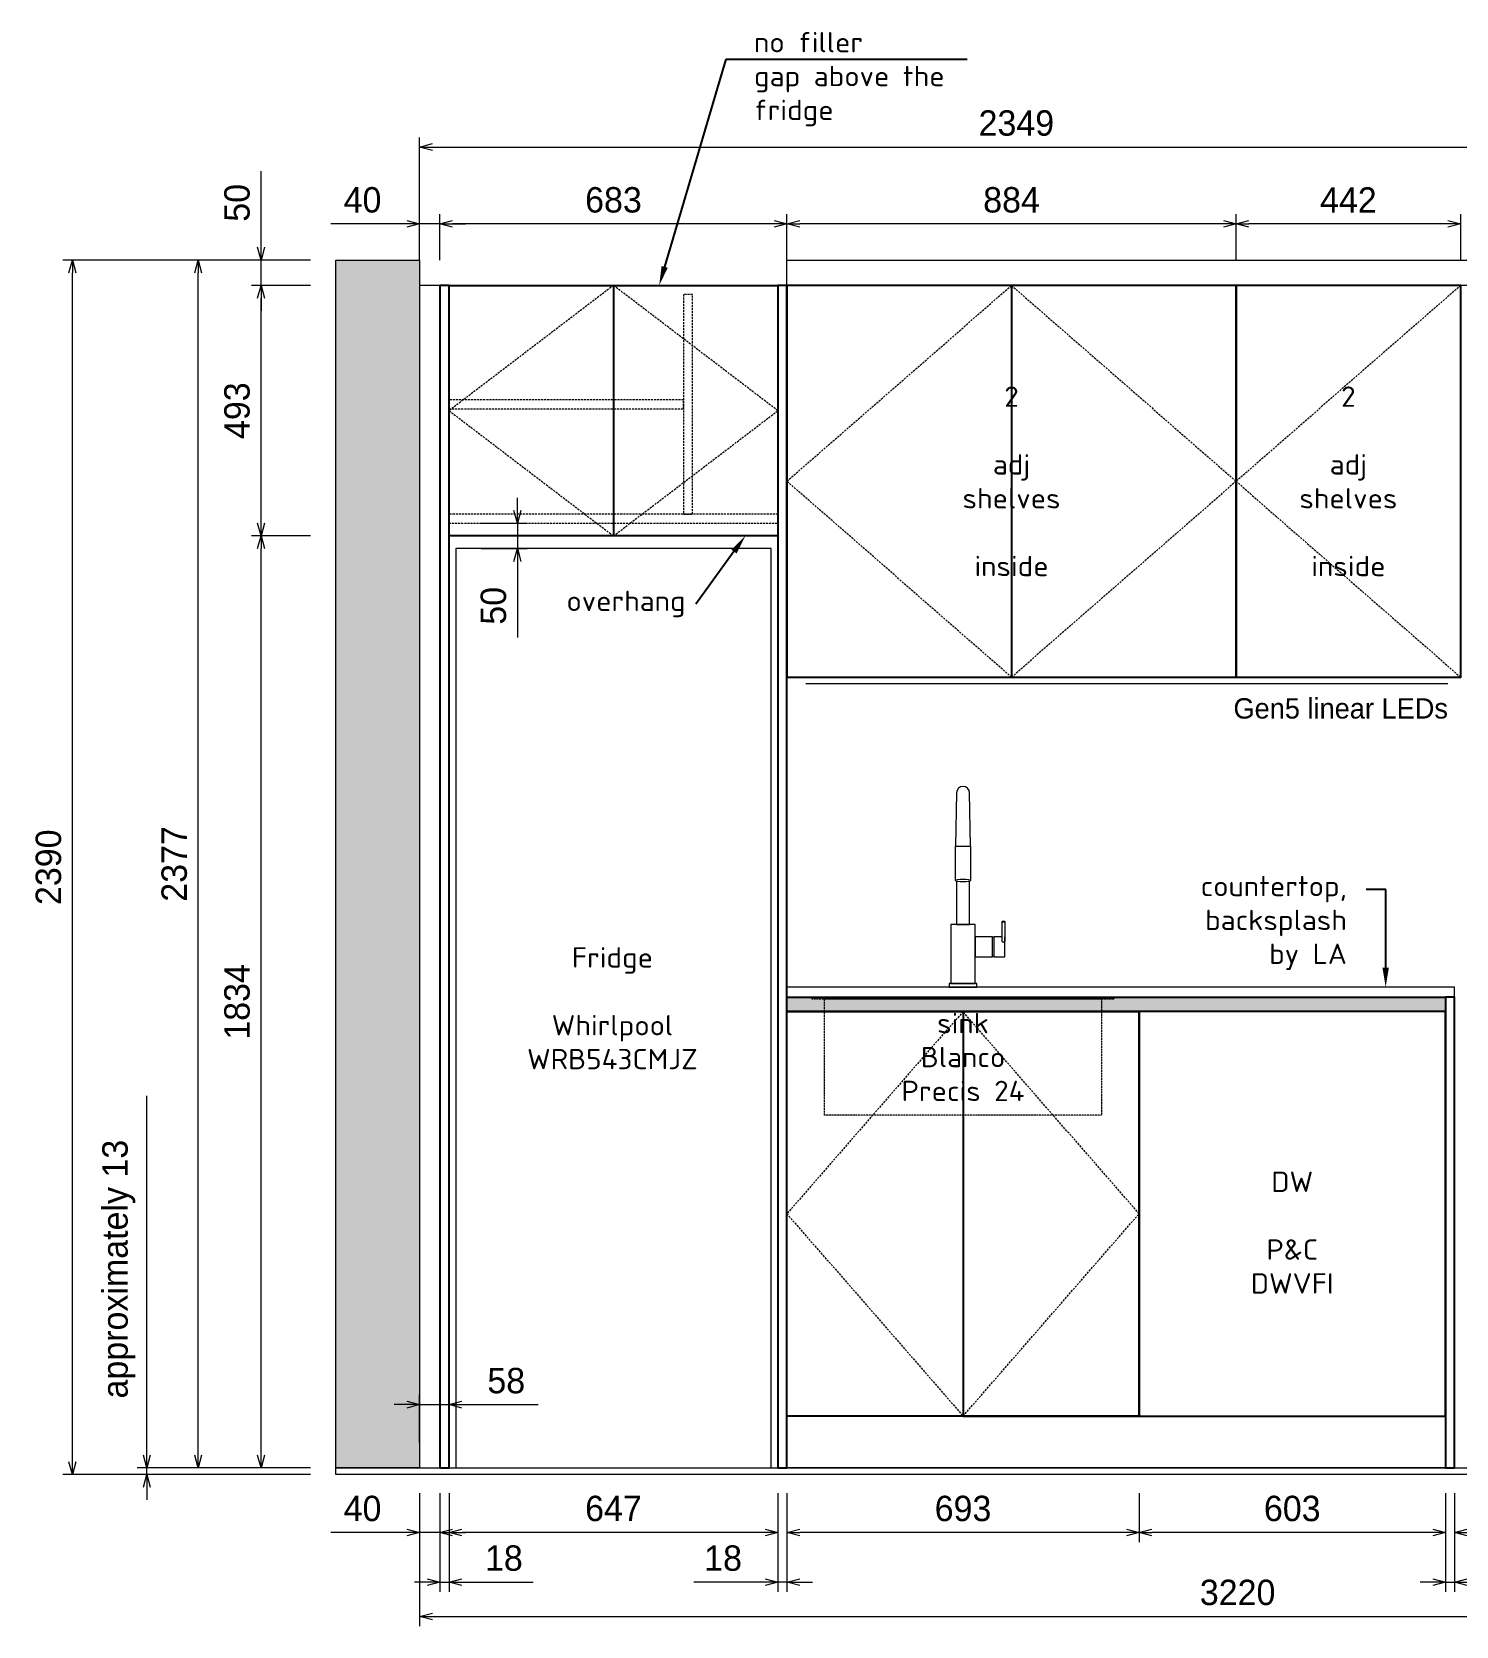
# Model space of a CAD drawing. Header units: millimetres. Extents: x 317748 to 451058, y -7309 to 88509.
# Drawn here: x 340132 to 342935, y 54795 to 57932 of the extents above; entities that cross this region are included whole.
import ezdxf
from ezdxf import colors
from ezdxf.entities.mleader import LeaderData, LeaderLine
from ezdxf.math import Vec2, Vec3

# ---------------------------------------------------------------- set-up
doc = ezdxf.new("R2010")
doc.units = ezdxf.units.MM
doc.header["$LTSCALE"] = 2
doc.header["$MEASUREMENT"] = 0
doc.header["$PDMODE"] = 3
doc.linetypes.add('DASHEDX2', pattern=[1.5, 1, -0.5])
doc.linetypes.add('HIDDEN2', pattern=[0.1875, 0.125, -0.0625])
doc.layers.get('0').update_dxf_attribs({"lineweight": 30})
doc.layers.get('Defpoints').update_dxf_attribs({"color": 255, "lineweight": 0})
for name, color, linetype, lineweight in [('1', 10, 'Continuous', 18), ('Appliance', 4, 'Continuous', 20), ('Appliances', 4, 'Continuous', 13), ('Cabinets', 7, 'Continuous', 25), ('Dims', 4, 'Continuous', 20), ('Hatch_grey', 253, 'Continuous', 5), ('KK + Filler', 252, 'Continuous', 18), ('Line_Hdn_Blu', 4, 'HIDDEN2', 5), ('Line_Hidden', 8, 'DASHEDX2', 15)]:
    doc.layers.add(name, color=color, linetype=linetype, lineweight=lineweight)
doc.styles.add('AGS', font='ags.shx')
doc.styles.add('style1', font='simplex.shx')
doc.dimstyles.new('mm LG 30', dxfattribs={"dimtxt": 50, "dimasz": 25, "dimexe": 19, "dimexo": 50, "dimgap": 22, "dimtad": 1, "dimdec": 0, "dimdsep": 46, "dimtxsty": 'AGS', "dimblk": 'OPEN30', "dimcen": 2, "dimclrd": 256, "dimclre": 256, "dimclrt": 256, "dimadec": 0, "dimazin": 0, "dimtm": 1e-09, "dimtfac": 1, "dimtdec": 0, "dimtmove": 0, "dimatfit": 3, "dimldrblk": 'OPEN30', "dimfxl": 1, "dimtolj": 1, "dimlwd": -1, "dimlwe": -1, "dimarcsym": 0})

# ---------------------------------------------------------------- blocks, each defined once
blk = doc.blocks.new('_Open30')
at = {"color": 0, "linetype": 'ByBlock', "lineweight": -2}
for p, q in [((-1, 0.27), (0, 0)), ((0, 0), (-1, -0.27)), ((0, 0), (-1, 0))]:
    blk.add_line(p, q, dxfattribs=at)
blk = doc.blocks.new('*D12')
at = {"layer": 'Defpoints', "color": 0, "ltscale": 2, "transparency": 16777216}
for p in [(342932, 55106.4), (343553, 55106.4), (343553, 54979.2)]:
    blk.add_point(p, dxfattribs=at)
at = {"layer": 'Dims', "ltscale": 2, "transparency": 16777216}
for p, q in [((342932, 55056.4), (342932, 54960.2)), ((343553, 55056.4), (343553, 54960.2)), ((342957, 54979.2), (343528, 54979.2))]:
    blk.add_line(p, q, dxfattribs=at)
at = {"layer": 'Dims', "ltscale": 2, "transparency": 16777216, "xscale": 25, "yscale": 25, "zscale": 25, "rotation": 180}
blk.add_blockref('_Open30', (342932, 54979.2), dxfattribs=at)
at = {"layer": 'Dims', "ltscale": 2, "transparency": 16777216, "xscale": 25, "yscale": 25, "zscale": 25}
blk.add_blockref('_Open30', (343553, 54979.2), dxfattribs=at)
at = {"layer": 'Dims', "ltscale": 2, "transparency": 16777216, "insert": (343242.5, 55026.2), "char_height": 50, "attachment_point": 5, "style": 'AGS'}
blk.add_mtext('\\A1;621', dxfattribs=at)
blk = doc.blocks.new('*D13')
at = {"layer": 'Defpoints', "color": 0, "ltscale": 2, "transparency": 16777216}
for p in [(342311, 55106.4), (342914, 55106.4), (342311, 54979.2)]:
    blk.add_point(p, dxfattribs=at)
at = {"layer": 'Dims', "ltscale": 2, "transparency": 16777216}
for p, q in [((342311, 55056.4), (342311, 54960.2)), ((342914, 55056.4), (342914, 54960.2)), ((342889, 54979.2), (342336, 54979.2))]:
    blk.add_line(p, q, dxfattribs=at)
at = {"layer": 'Dims', "ltscale": 2, "transparency": 16777216, "xscale": 25, "yscale": 25, "zscale": 25, "rotation": 180}
blk.add_blockref('_Open30', (342311, 54979.2), dxfattribs=at)
at = {"layer": 'Dims', "ltscale": 2, "transparency": 16777216, "xscale": 25, "yscale": 25, "zscale": 25}
blk.add_blockref('_Open30', (342914, 54979.2), dxfattribs=at)
at = {"layer": 'Dims', "ltscale": 2, "transparency": 16777216, "insert": (342612.5, 55026.2), "char_height": 50, "attachment_point": 5, "style": 'AGS'}
blk.add_mtext('\\A1;603', dxfattribs=at)
blk = doc.blocks.new('*D14')
at = {"layer": 'Defpoints', "color": 0, "ltscale": 2, "transparency": 16777216}
for p in [(341618, 55106.4), (342311, 55106.4), (341618, 54979.2)]:
    blk.add_point(p, dxfattribs=at)
at = {"layer": 'Dims', "ltscale": 2, "transparency": 16777216}
for p, q in [((341618, 55056.4), (341618, 54960.2)), ((342311, 55056.4), (342311, 54960.2)), ((342286, 54979.2), (341643, 54979.2))]:
    blk.add_line(p, q, dxfattribs=at)
at = {"layer": 'Dims', "ltscale": 2, "transparency": 16777216, "xscale": 25, "yscale": 25, "zscale": 25, "rotation": 180}
blk.add_blockref('_Open30', (341618, 54979.2), dxfattribs=at)
at = {"layer": 'Dims', "ltscale": 2, "transparency": 16777216, "xscale": 25, "yscale": 25, "zscale": 25}
blk.add_blockref('_Open30', (342311, 54979.2), dxfattribs=at)
at = {"layer": 'Dims', "ltscale": 2, "transparency": 16777216, "insert": (341964.5, 55026.2), "char_height": 50, "attachment_point": 5, "style": 'AGS'}
blk.add_mtext('\\A1;693', dxfattribs=at)
blk = doc.blocks.new('*D18')
at = {"layer": 'Defpoints', "color": 0, "ltscale": 2, "transparency": 16777216}
for p in [(342914, 55106.4), (342932, 55106.4), (342932, 54881.5)]:
    blk.add_point(p, dxfattribs=at)
at = {"layer": 'Dims', "ltscale": 2, "transparency": 16777216}
for p, q in [((342914, 55056.4), (342914, 54862.5)), ((342932, 55056.4), (342932, 54862.5)), ((342889, 54881.5), (342864, 54881.5)), ((342914, 54881.5), (342932, 54881.5)), ((342957, 54881.5), (343097.5, 54881.5))]:
    blk.add_line(p, q, dxfattribs=at)
at = {"layer": 'Dims', "ltscale": 2, "transparency": 16777216, "xscale": 25, "yscale": 25, "zscale": 25}
blk.add_blockref('_Open30', (342914, 54881.5), dxfattribs=at)
at = {"layer": 'Dims', "ltscale": 2, "transparency": 16777216, "xscale": 25, "yscale": 25, "zscale": 25, "rotation": 180}
blk.add_blockref('_Open30', (342932, 54881.5), dxfattribs=at)
at = {"layer": 'Dims', "ltscale": 2, "transparency": 16777216, "insert": (343039.8, 54928.5), "char_height": 50, "attachment_point": 5, "style": 'AGS'}
blk.add_mtext('\\A1;18', dxfattribs=at)
blk = doc.blocks.new('*D19')
at = {"layer": 'Defpoints', "color": 0, "ltscale": 2, "transparency": 16777216}
for p in [(340953, 55106.4), (341600, 55106.4), (340953, 54979.2)]:
    blk.add_point(p, dxfattribs=at)
at = {"layer": 'Dims', "ltscale": 2, "transparency": 16777216}
for p, q in [((340953, 55056.4), (340953, 54960.2)), ((341600, 55056.4), (341600, 54960.2)), ((341575, 54979.2), (340978, 54979.2))]:
    blk.add_line(p, q, dxfattribs=at)
at = {"layer": 'Dims', "ltscale": 2, "transparency": 16777216, "xscale": 25, "yscale": 25, "zscale": 25, "rotation": 180}
blk.add_blockref('_Open30', (340953, 54979.2), dxfattribs=at)
at = {"layer": 'Dims', "ltscale": 2, "transparency": 16777216, "xscale": 25, "yscale": 25, "zscale": 25}
blk.add_blockref('_Open30', (341600, 54979.2), dxfattribs=at)
at = {"layer": 'Dims', "ltscale": 2, "transparency": 16777216, "insert": (341276.5, 55026.2), "char_height": 50, "attachment_point": 5, "style": 'AGS'}
blk.add_mtext('\\A1;647', dxfattribs=at)
blk = doc.blocks.new('*D20')
at = {"layer": 'Defpoints', "color": 0, "ltscale": 2, "transparency": 16777216}
for p in [(341600, 55106.4), (341618, 55106.4), (341600, 54881.5)]:
    blk.add_point(p, dxfattribs=at)
at = {"layer": 'Dims', "ltscale": 2, "transparency": 16777216}
for p, q in [((341600, 55056.4), (341600, 54862.5)), ((341618, 55056.4), (341618, 54862.5)), ((341575, 54881.5), (341434.6, 54881.5)), ((341618, 54881.5), (341600, 54881.5)), ((341643, 54881.5), (341668, 54881.5))]:
    blk.add_line(p, q, dxfattribs=at)
at = {"layer": 'Dims', "ltscale": 2, "transparency": 16777216, "xscale": 25, "yscale": 25, "zscale": 25}
blk.add_blockref('_Open30', (341600, 54881.5), dxfattribs=at)
at = {"layer": 'Dims', "ltscale": 2, "transparency": 16777216, "xscale": 25, "yscale": 25, "zscale": 25, "rotation": 180}
blk.add_blockref('_Open30', (341618, 54881.5), dxfattribs=at)
at = {"layer": 'Dims', "ltscale": 2, "transparency": 16777216, "insert": (341492.3, 54928.5), "char_height": 50, "attachment_point": 5, "style": 'AGS'}
blk.add_mtext('\\A1;18', dxfattribs=at)
blk = doc.blocks.new('*D21')
at = {"layer": 'Defpoints', "color": 0, "ltscale": 2, "transparency": 16777216}
for p in [(340935, 55106.4), (340953, 55106.4), (340953, 54881.5)]:
    blk.add_point(p, dxfattribs=at)
at = {"layer": 'Dims', "ltscale": 2, "transparency": 16777216}
for p, q in [((340935, 55056.4), (340935, 54862.5)), ((340953, 55056.4), (340953, 54862.5)), ((340910, 54881.5), (340885, 54881.5)), ((340935, 54881.5), (340953, 54881.5)), ((340978, 54881.5), (341118.5, 54881.5))]:
    blk.add_line(p, q, dxfattribs=at)
at = {"layer": 'Dims', "ltscale": 2, "transparency": 16777216, "xscale": 25, "yscale": 25, "zscale": 25}
blk.add_blockref('_Open30', (340935, 54881.5), dxfattribs=at)
at = {"layer": 'Dims', "ltscale": 2, "transparency": 16777216, "xscale": 25, "yscale": 25, "zscale": 25, "rotation": 180}
blk.add_blockref('_Open30', (340953, 54881.5), dxfattribs=at)
at = {"layer": 'Dims', "ltscale": 2, "transparency": 16777216, "insert": (341060.8, 54928.5), "char_height": 50, "attachment_point": 5, "style": 'AGS'}
blk.add_mtext('\\A1;18', dxfattribs=at)
blk = doc.blocks.new('*D22')
at = {"layer": 'Defpoints', "color": 0, "ltscale": 2, "transparency": 16777216}
for p in [(340895, 55106.4), (340935, 55106.4), (340895, 54979.2)]:
    blk.add_point(p, dxfattribs=at)
at = {"layer": 'Dims', "ltscale": 2, "transparency": 16777216}
for p, q in [((340895, 55056.4), (340895, 54960.2)), ((340935, 55056.4), (340935, 54960.2)), ((340870, 54979.2), (340720.1, 54979.2)), ((340935, 54979.2), (340895, 54979.2)), ((340960, 54979.2), (340985, 54979.2))]:
    blk.add_line(p, q, dxfattribs=at)
at = {"layer": 'Dims', "ltscale": 2, "transparency": 16777216, "xscale": 25, "yscale": 25, "zscale": 25}
blk.add_blockref('_Open30', (340895, 54979.2), dxfattribs=at)
at = {"layer": 'Dims', "ltscale": 2, "transparency": 16777216, "xscale": 25, "yscale": 25, "zscale": 25, "rotation": 180}
blk.add_blockref('_Open30', (340935, 54979.2), dxfattribs=at)
at = {"layer": 'Dims', "ltscale": 2, "transparency": 16777216, "insert": (340782.6, 55026.2), "char_height": 50, "attachment_point": 5, "style": 'AGS'}
blk.add_mtext('\\A1;40', dxfattribs=at)
blk = doc.blocks.new('*D23')
at = {"layer": 'Defpoints', "color": 0, "ltscale": 2, "transparency": 16777216}
for p in [(340895, 55106.4), (344115, 55106.4), (344115, 54814)]:
    blk.add_point(p, dxfattribs=at)
at = {"layer": 'Dims', "ltscale": 2, "transparency": 16777216}
for p, q in [((340895, 55056.4), (340895, 54795)), ((344115, 55056.4), (344115, 54795)), ((340920, 54814), (344090, 54814))]:
    blk.add_line(p, q, dxfattribs=at)
at = {"layer": 'Dims', "ltscale": 2, "transparency": 16777216, "xscale": 25, "yscale": 25, "zscale": 25, "rotation": 180}
blk.add_blockref('_Open30', (340895, 54814), dxfattribs=at)
at = {"layer": 'Dims', "ltscale": 2, "transparency": 16777216, "xscale": 25, "yscale": 25, "zscale": 25}
blk.add_blockref('_Open30', (344115, 54814), dxfattribs=at)
at = {"layer": 'Dims', "ltscale": 2, "transparency": 16777216, "insert": (342505, 54861), "char_height": 50, "attachment_point": 5, "style": 'AGS'}
blk.add_mtext('\\A1;3220', dxfattribs=at)
blk = doc.blocks.new('*D34')
at = {"layer": 'Defpoints', "color": 0, "ltscale": 2, "transparency": 16777216}
for p in [(342502, 57554.5), (342502, 57433.4), (342944, 57433.4)]:
    blk.add_point(p, dxfattribs=at)
at = {"layer": 'Dims', "ltscale": 2, "transparency": 16777216}
for p, q in [((342502, 57483.4), (342502, 57573.5)), ((342944, 57483.4), (342944, 57573.5)), ((342919, 57554.5), (342527, 57554.5))]:
    blk.add_line(p, q, dxfattribs=at)
at = {"layer": 'Dims', "ltscale": 2, "transparency": 16777216, "xscale": 25, "yscale": 25, "zscale": 25, "rotation": 180}
blk.add_blockref('_Open30', (342502, 57554.5), dxfattribs=at)
at = {"layer": 'Dims', "ltscale": 2, "transparency": 16777216, "xscale": 25, "yscale": 25, "zscale": 25}
blk.add_blockref('_Open30', (342944, 57554.5), dxfattribs=at)
at = {"layer": 'Dims', "ltscale": 2, "transparency": 16777216, "insert": (342723, 57601.5), "char_height": 50, "attachment_point": 5, "style": 'AGS'}
blk.add_mtext('\\A1;442', dxfattribs=at)
blk = doc.blocks.new('*D35')
at = {"layer": 'Defpoints', "color": 0, "ltscale": 2, "transparency": 16777216}
for p in [(341618, 57554.5), (341618, 57433.4), (342502, 57433.4)]:
    blk.add_point(p, dxfattribs=at)
at = {"layer": 'Dims', "ltscale": 2, "transparency": 16777216}
for p, q in [((341618, 57483.4), (341618, 57573.5)), ((342502, 57483.4), (342502, 57573.5)), ((342477, 57554.5), (341643, 57554.5))]:
    blk.add_line(p, q, dxfattribs=at)
at = {"layer": 'Dims', "ltscale": 2, "transparency": 16777216, "xscale": 25, "yscale": 25, "zscale": 25, "rotation": 180}
blk.add_blockref('_Open30', (341618, 57554.5), dxfattribs=at)
at = {"layer": 'Dims', "ltscale": 2, "transparency": 16777216, "xscale": 25, "yscale": 25, "zscale": 25}
blk.add_blockref('_Open30', (342502, 57554.5), dxfattribs=at)
at = {"layer": 'Dims', "ltscale": 2, "transparency": 16777216, "insert": (342060, 57601.5), "char_height": 50, "attachment_point": 5, "style": 'AGS'}
blk.add_mtext('\\A1;884', dxfattribs=at)
blk = doc.blocks.new('*D36')
at = {"layer": 'Defpoints', "color": 0, "ltscale": 2, "transparency": 16777216}
for p in [(340935, 57554.5), (340935, 57433.4), (341618, 57433.4)]:
    blk.add_point(p, dxfattribs=at)
at = {"layer": 'Dims', "ltscale": 2, "transparency": 16777216}
for p, q in [((340935, 57483.4), (340935, 57573.5)), ((341618, 57483.4), (341618, 57573.5)), ((341593, 57554.5), (340960, 57554.5))]:
    blk.add_line(p, q, dxfattribs=at)
at = {"layer": 'Dims', "ltscale": 2, "transparency": 16777216, "xscale": 25, "yscale": 25, "zscale": 25, "rotation": 180}
blk.add_blockref('_Open30', (340935, 57554.5), dxfattribs=at)
at = {"layer": 'Dims', "ltscale": 2, "transparency": 16777216, "xscale": 25, "yscale": 25, "zscale": 25}
blk.add_blockref('_Open30', (341618, 57554.5), dxfattribs=at)
at = {"layer": 'Dims', "ltscale": 2, "transparency": 16777216, "insert": (341276.5, 57601.5), "char_height": 50, "attachment_point": 5, "style": 'AGS'}
blk.add_mtext('\\A1;683', dxfattribs=at)
blk = doc.blocks.new('*D37')
at = {"layer": 'Defpoints', "color": 0, "ltscale": 2, "transparency": 16777216}
for p in [(340895, 57554.5), (340895, 57433.4), (340935, 57433.4)]:
    blk.add_point(p, dxfattribs=at)
at = {"layer": 'Dims', "ltscale": 2, "transparency": 16777216}
for p, q in [((340895, 57483.4), (340895, 57573.5)), ((340935, 57483.4), (340935, 57573.5)), ((340870, 57554.5), (340720.1, 57554.5)), ((340935, 57554.5), (340895, 57554.5)), ((340960, 57554.5), (340985, 57554.5))]:
    blk.add_line(p, q, dxfattribs=at)
at = {"layer": 'Dims', "ltscale": 2, "transparency": 16777216, "xscale": 25, "yscale": 25, "zscale": 25}
blk.add_blockref('_Open30', (340895, 57554.5), dxfattribs=at)
at = {"layer": 'Dims', "ltscale": 2, "transparency": 16777216, "xscale": 25, "yscale": 25, "zscale": 25, "rotation": 180}
blk.add_blockref('_Open30', (340935, 57554.5), dxfattribs=at)
at = {"layer": 'Dims', "ltscale": 2, "transparency": 16777216, "insert": (340782.6, 57601.5), "char_height": 50, "attachment_point": 5, "style": 'AGS'}
blk.add_mtext('\\A1;40', dxfattribs=at)
blk = doc.blocks.new('*D38')
at = {"layer": 'Defpoints', "color": 0, "ltscale": 2, "transparency": 16777216}
for p in [(340582.8, 56940.4), (340730, 56940.4), (340730, 55106.4)]:
    blk.add_point(p, dxfattribs=at)
at = {"layer": 'Dims', "ltscale": 2, "transparency": 16777216}
for p, q in [((340680, 56940.4), (340563.8, 56940.4)), ((340582.8, 55131.4), (340582.8, 56915.4)), ((340680, 55106.4), (340563.8, 55106.4))]:
    blk.add_line(p, q, dxfattribs=at)
at = {"layer": 'Dims', "ltscale": 2, "transparency": 16777216, "xscale": 25, "yscale": 25, "zscale": 25}
for p, rotation in [((340582.8, 56940.4), 90), ((340582.8, 55106.4), 270)]:
    blk.add_blockref('_Open30', p, dxfattribs=dict(at, rotation=rotation))
at = {"layer": 'Dims', "ltscale": 2, "transparency": 16777216, "insert": (340535.8, 56023.4), "char_height": 50, "attachment_point": 5, "rotation": 90, "style": 'AGS'}
blk.add_mtext('\\A1;1834', dxfattribs=at)
blk = doc.blocks.new('*D39')
at = {"layer": 'Defpoints', "color": 0, "ltscale": 2, "transparency": 16777216}
for p in [(340582.8, 57433.4), (340730, 57433.4), (340730, 56940.4)]:
    blk.add_point(p, dxfattribs=at)
at = {"layer": 'Dims', "ltscale": 2, "transparency": 16777216}
for p, q in [((340680, 57433.4), (340563.8, 57433.4)), ((340582.8, 56965.4), (340582.8, 57408.4)), ((340680, 56940.4), (340563.8, 56940.4))]:
    blk.add_line(p, q, dxfattribs=at)
at = {"layer": 'Dims', "ltscale": 2, "transparency": 16777216, "xscale": 25, "yscale": 25, "zscale": 25}
for p, rotation in [((340582.8, 57433.4), 90), ((340582.8, 56940.4), 270)]:
    blk.add_blockref('_Open30', p, dxfattribs=dict(at, rotation=rotation))
at = {"layer": 'Dims', "ltscale": 2, "transparency": 16777216, "insert": (340535.8, 57186.9), "char_height": 50, "attachment_point": 5, "rotation": 90, "style": 'AGS'}
blk.add_mtext('\\A1;493', dxfattribs=at)
blk = doc.blocks.new('*D40')
at = {"layer": 'Defpoints', "color": 0, "ltscale": 2, "transparency": 16777216}
for p in [(340582.8, 57483.4), (340730, 57483.4), (340730, 57433.4)]:
    blk.add_point(p, dxfattribs=at)
at = {"layer": 'Dims', "ltscale": 2, "transparency": 16777216}
for p, q in [((340582.8, 57508.4), (340582.8, 57658.4)), ((340680, 57483.4), (340563.8, 57483.4)), ((340582.8, 57433.4), (340582.8, 57483.4)), ((340680, 57433.4), (340563.8, 57433.4)), ((340582.8, 57408.4), (340582.8, 57383.4))]:
    blk.add_line(p, q, dxfattribs=at)
at = {"layer": 'Dims', "ltscale": 2, "transparency": 16777216, "xscale": 25, "yscale": 25, "zscale": 25}
for p, rotation in [((340582.8, 57483.4), 270), ((340582.8, 57433.4), 90)]:
    blk.add_blockref('_Open30', p, dxfattribs=dict(at, rotation=rotation))
at = {"layer": 'Dims', "ltscale": 2, "transparency": 16777216, "insert": (340535.8, 57595.9), "char_height": 50, "attachment_point": 5, "rotation": 90, "style": 'AGS'}
blk.add_mtext('\\A1;50', dxfattribs=at)
blk = doc.blocks.new('*D41')
at = {"layer": 'Defpoints', "color": 0, "ltscale": 2, "transparency": 16777216}
for p in [(340459.2, 57483.4), (340730, 57483.4), (340730, 55106.4)]:
    blk.add_point(p, dxfattribs=at)
at = {"layer": 'Dims', "ltscale": 2, "transparency": 16777216}
for p, q in [((340680, 57483.4), (340440.2, 57483.4)), ((340459.2, 55131.4), (340459.2, 57458.4)), ((340680, 55106.4), (340440.2, 55106.4))]:
    blk.add_line(p, q, dxfattribs=at)
at = {"layer": 'Dims', "ltscale": 2, "transparency": 16777216, "xscale": 25, "yscale": 25, "zscale": 25}
for p, rotation in [((340459.2, 57483.4), 90), ((340459.2, 55106.4), 270)]:
    blk.add_blockref('_Open30', p, dxfattribs=dict(at, rotation=rotation))
at = {"layer": 'Dims', "ltscale": 2, "transparency": 16777216, "insert": (340412.2, 56294.9), "char_height": 50, "attachment_point": 5, "rotation": 90, "style": 'AGS'}
blk.add_mtext('\\A1;2377', dxfattribs=at)
blk = doc.blocks.new('*D42')
at = {"layer": 'Defpoints', "color": 0, "ltscale": 2, "transparency": 16777216}
for p in [(340358.2, 55106.4), (340730, 55106.4), (340730, 55093.4)]:
    blk.add_point(p, dxfattribs=at)
at = {"layer": 'Dims', "ltscale": 2, "transparency": 16777216}
for p, q in [((340358.2, 55131.4), (340358.2, 55838.5)), ((340680, 55106.4), (340339.2, 55106.4)), ((340680, 55093.4), (340339.2, 55093.4)), ((340358.2, 55093.4), (340358.2, 55106.4)), ((340358.2, 55068.4), (340358.2, 55043.4))]:
    blk.add_line(p, q, dxfattribs=at)
at = {"layer": 'Dims', "ltscale": 2, "transparency": 16777216, "xscale": 25, "yscale": 25, "zscale": 25}
for p, rotation in [((340358.2, 55106.4), 270), ((340358.2, 55093.4), 90)]:
    blk.add_blockref('_Open30', p, dxfattribs=dict(at, rotation=rotation))
at = {"layer": 'Dims', "ltscale": 2, "transparency": 16777216, "insert": (340302.9, 55497.5), "char_height": 50, "attachment_point": 5, "rotation": 90, "style": 'AGS'}
blk.add_mtext('\\A1;approximately 13', dxfattribs=at)
blk = doc.blocks.new('*D43')
at = {"layer": 'Defpoints', "color": 0, "ltscale": 2, "transparency": 16777216}
for p in [(340211.6, 57483.4), (340730, 57483.4), (340730, 55093.4)]:
    blk.add_point(p, dxfattribs=at)
at = {"layer": 'Dims', "ltscale": 2, "transparency": 16777216}
for p, q in [((340680, 57483.4), (340192.6, 57483.4)), ((340211.6, 55118.4), (340211.6, 57458.4)), ((340680, 55093.4), (340192.6, 55093.4))]:
    blk.add_line(p, q, dxfattribs=at)
at = {"layer": 'Dims', "ltscale": 2, "transparency": 16777216, "xscale": 25, "yscale": 25, "zscale": 25}
for p, rotation in [((340211.6, 57483.4), 90), ((340211.6, 55093.4), 270)]:
    blk.add_blockref('_Open30', p, dxfattribs=dict(at, rotation=rotation))
at = {"layer": 'Dims', "ltscale": 2, "transparency": 16777216, "insert": (340164.6, 56288.4), "char_height": 50, "attachment_point": 5, "rotation": 90, "style": 'AGS'}
blk.add_mtext('\\A1;2390', dxfattribs=at)
blk = doc.blocks.new('*D44')
at = {"layer": 'Defpoints', "color": 0, "ltscale": 2, "transparency": 16777216}
for p in [(340966, 56965.4), (340966, 56915.4), (341087.4, 56915.4)]:
    blk.add_point(p, dxfattribs=at)
at = {"layer": 'Dims', "ltscale": 2, "transparency": 16777216}
for p, q in [((341087.4, 56990.4), (341087.4, 57015.4)), ((341016, 56965.4), (341106.4, 56965.4)), ((341087.4, 56965.4), (341087.4, 56915.4)), ((341016, 56915.4), (341106.4, 56915.4)), ((341087.4, 56890.4), (341087.4, 56740.5))]:
    blk.add_line(p, q, dxfattribs=at)
at = {"layer": 'Dims', "ltscale": 2, "transparency": 16777216, "xscale": 25, "yscale": 25, "zscale": 25}
for p, rotation in [((341087.4, 56965.4), 270), ((341087.4, 56915.4), 90)]:
    blk.add_blockref('_Open30', p, dxfattribs=dict(at, rotation=rotation))
at = {"layer": 'Dims', "ltscale": 2, "transparency": 16777216, "insert": (341040.4, 56802.9), "char_height": 50, "attachment_point": 5, "rotation": 90, "style": 'AGS'}
blk.add_mtext('\\A1;50', dxfattribs=at)
blk = doc.blocks.new('*D45')
at = {"layer": '1', "ltscale": 2, "transparency": 16777216}
for p, q in [((340895, 57483.4), (340895, 57724.7)), ((340920, 57705.7), (343219, 57705.7)), ((343244, 57483.4), (343244, 57724.7))]:
    blk.add_line(p, q, dxfattribs=at)
at = {"layer": 'Defpoints', "color": 0, "ltscale": 2, "transparency": 16777216}
for p in [(343244, 57705.7), (340895, 57433.4), (343244, 57433.4)]:
    blk.add_point(p, dxfattribs=at)
at = {"layer": '1', "ltscale": 2, "transparency": 16777216, "xscale": 25, "yscale": 25, "zscale": 25, "rotation": 180}
blk.add_blockref('_Open30', (340895, 57705.7), dxfattribs=at)
at = {"layer": '1', "ltscale": 2, "transparency": 16777216, "xscale": 25, "yscale": 25, "zscale": 25}
blk.add_blockref('_Open30', (343244, 57705.7), dxfattribs=at)
at = {"layer": '1', "ltscale": 2, "transparency": 16777216, "insert": (342069.5, 57752.7), "char_height": 50, "attachment_point": 5, "style": 'AGS'}
blk.add_mtext('\\A1;2349', dxfattribs=at)
blk = doc.blocks.new('*D46')
at = {"layer": 'Defpoints', "color": 0, "ltscale": 2, "transparency": 16777216}
for p in [(340953, 55230.8), (340895, 55106.4), (340953, 55106.4)]:
    blk.add_point(p, dxfattribs=at)
at = {"layer": 'Dims', "ltscale": 2, "transparency": 16777216}
for p, q in [((340895, 55156.4), (340895, 55249.8)), ((340953, 55156.4), (340953, 55249.8)), ((340870, 55230.8), (340845, 55230.8)), ((340895, 55230.8), (340953, 55230.8)), ((340978, 55230.8), (341128, 55230.8))]:
    blk.add_line(p, q, dxfattribs=at)
at = {"layer": 'Dims', "ltscale": 2, "transparency": 16777216, "xscale": 25, "yscale": 25, "zscale": 25}
blk.add_blockref('_Open30', (340895, 55230.8), dxfattribs=at)
at = {"layer": 'Dims', "ltscale": 2, "transparency": 16777216, "xscale": 25, "yscale": 25, "zscale": 25, "rotation": 180}
blk.add_blockref('_Open30', (340953, 55230.8), dxfattribs=at)
at = {"layer": 'Dims', "ltscale": 2, "transparency": 16777216, "insert": (341065.5, 55277.8), "char_height": 50, "attachment_point": 5, "style": 'AGS'}
blk.add_mtext('\\A1;58', dxfattribs=at)

msp = doc.modelspace()

# ---------------------------------------------------------------- hatches: boundary and pattern name
at = {"layer": 'Hatch_grey', "ltscale": 2}
h = msp.add_hatch(color=256, dxfattribs=at)
h.dxf.hatch_style = 1
h.paths.add_polyline_path([(340895, 55106.4), (340730, 55106.4), (340730, 57483.4), (340895, 57483.4)])
h = msp.add_hatch(color=256, dxfattribs=at)
h.dxf.hatch_style = 1
h.paths.add_polyline_path([(341618, 56032.4), (342914, 56032.4), (342914, 56004.4), (341618, 56004.4)])

# ---------------------------------------------------------------- linework, layer by layer
at = {"layer": 'Appliance', "ltscale": 2}
msp.add_line((342919, 56649.4), (341655, 56649.4), dxfattribs=at)
at = {"layer": 'Appliances', "ltscale": 2}
msp.add_lwpolyline([(340966, 55106.4), (341587, 55106.4), (341587, 56915.4), (340966, 56915.4)], close=True, dxfattribs=at)
at = {"layer": 'Cabinets', "ltscale": 2}
for points in [[(340935, 55106.4), (340953, 55106.4), (340953, 57433.4), (340935, 57433.4)], [(340953, 57433.4), (341600, 57433.4), (341600, 56940.4), (340953, 56940.4)], [(340953, 57433.4), (341276.5, 57433.4), (341276.5, 56940.4), (340953, 56940.4)], [(341600, 55106.4), (341618, 55106.4), (341618, 57433.4), (341600, 57433.4)], [(342502, 57433.4), (341618, 57433.4), (341618, 56662.4), (342502, 56662.4)], [(342502, 57433.4), (342060, 57433.4), (342060, 56662.4), (342502, 56662.4)], [(342944, 57433.4), (342502, 57433.4), (342502, 56662.4), (342944, 56662.4)], [(341618, 56032.4), (342914, 56032.4), (342914, 56004.4), (341618, 56004.4)], [(342311, 55208.4), (341618, 55208.4), (341618, 56004.4), (342311, 56004.4)], [(342311, 56004.4), (341964.5, 56004.4), (341964.5, 55208.4), (342311, 55208.4)], [(342311, 55208.4), (342914, 55208.4), (342914, 56004.4), (342311, 56004.4)], [(342914, 55106.4), (342932, 55106.4), (342932, 56032.4), (342914, 56032.4)]]:
    msp.add_lwpolyline(points, close=True, dxfattribs=at)
at = {"layer": 'Dims', "ltscale": 2}
for points in [[(341951.8, 56434.7), (341949.5, 56330.2), (341979.5, 56330.2), (341977.3, 56434.7)], [(341949.5, 56262.4), (341949.5, 56330.2), (341979.5, 56330.2), (341979.5, 56262.4)], [(341951.8, 56260.9), (341951.8, 56175.7), (341977.3, 56175.7), (341977.3, 56260.9)], [(342041.5, 56142.5), (342041.5, 56181.3)], [(342047.1, 56181.3), (342047.1, 56142.5)], [(342041.5, 56151.7), (342025.4, 56151.7), (342025.4, 56111.8), (342047.1, 56111.8), (342047.1, 56151.7)]]:
    msp.add_lwpolyline(points, dxfattribs=at)
for points in [[(341940.5, 56059.4), (341988.5, 56059.4), (341988.5, 56175.7), (341940.5, 56175.7)], [(341988.5, 56111.8), (342022.3, 56111.8), (342022.3, 56151.7), (341988.5, 56151.7)], [(342022.3, 56151.7), (342025.4, 56150.2), (342025.4, 56113.1), (342022.3, 56111.8)], [(341618, 56032.4), (342932, 56032.4), (342932, 56052.4), (341618, 56052.4)], [(341937, 56052.4), (341992, 56052.4), (341992, 56059.4), (341937, 56059.4)]]:
    msp.add_lwpolyline(points, close=True, dxfattribs=at)
msp.add_arc((341964.5, 56434.7), 12.8, 0, 180, dxfattribs=at)
for centre, major_axis, ratio in [((341964.5, 56262.4), (15, 0), 0.188531), ((342044.3, 56181.3), (-2.8, 0), 0.438894)]:
    msp.add_ellipse(centre, major_axis=major_axis, ratio=ratio, dxfattribs=at)
msp.add_ellipse((342044.3, 56142.5), major_axis=(-2.8, 0), ratio=0.50064, start_param=6.281639, end_param=9.424778, dxfattribs=at)
at = {"layer": 'Hatch_grey', "ltscale": 2}
for points in [[(340895, 55106.4), (340730, 55106.4), (340730, 57483.4), (340895, 57483.4)], [(340730, 55106.4), (344115, 55106.4), (344115, 55093.4), (340730, 55093.4)]]:
    msp.add_lwpolyline(points, close=True, dxfattribs=at)
at = {"layer": 'KK + Filler', "ltscale": 2}
for points in [[(344056, 57433.4), (341618, 57433.4), (341618, 57483.4), (344056, 57483.4)], [(340895, 55106.4), (340935, 55106.4), (340935, 57433.4), (340895, 57433.4)], [(341618, 55208.4), (342914, 55208.4), (342914, 55106.4), (341618, 55106.4)]]:
    msp.add_lwpolyline(points, close=True, dxfattribs=at)
at = {"layer": 'Line_Hdn_Blu', "ltscale": 2}
for points in [[(341667, 56029.4), (342262, 56029.4), (342262, 56032.4), (341667, 56032.4)], [(341692, 56029.4), (342237, 56029.4), (342237, 55800.4), (341692, 55800.4)]]:
    msp.add_lwpolyline(points, close=True, dxfattribs=at)
at = {"layer": 'Line_Hidden', "ltscale": 2}
for points in [[(341276.5, 57433.4), (340953, 57186.9), (341276.5, 56940.4), (341600, 57186.9), (341276.5, 57433.4)], [(342060, 57433.4), (342502, 57047.9), (342060, 56662.4), (341618, 57047.9), (342060, 57433.4)], [(342944, 57433.4), (342502, 57047.9), (342944, 56662.4)], [(341964.5, 56004.4), (341618, 55606.4), (341964.5, 55208.4), (342311, 55606.4), (341964.5, 56004.4)]]:
    msp.add_lwpolyline(points, dxfattribs=at)
for points in [[(341414.3, 56983.4), (341432.3, 56983.4), (341432.3, 57415.4), (341414.3, 57415.4)], [(340953, 57190.4), (341414.3, 57190.4), (341414.3, 57208.4), (340953, 57208.4)], [(340953, 56965.4), (341600, 56965.4), (341600, 56983.4), (340953, 56983.4)]]:
    msp.add_lwpolyline(points, close=True, dxfattribs=at)

# ---------------------------------------------------------------- texts
at = {"layer": 'Appliances', "ltscale": 2, "insert": (342919, 56621), "char_height": 40, "attachment_point": 3, "style": 'AGS'}
msp.add_mtext_dynamic_manual_height_columns('Gen5 linear LEDs', width=595.469, gutter_width=1000, heights=[0], dxfattribs=at)
at = {"layer": 'Dims', "char_height": 40, "attachment_point": 5, "style": 'style1'}
for s, width, heights, insert in [('\\pxqc;2\\P\\Padj\\Pshelves\\P\\Pinside', 298.831, [479.9], (342060, 57047.9)), ('\\pxqc;2\\P\\Padj\\Pshelves\\P\\Pinside', 298.831, [479.9], (342723, 57047.9)), ('\\pxqc;Fridge\\P\\PWhirlpool\\PWRB543CMJZ', 600, [287.9], (341274.5, 56010.9)), ('\\pxqc;sink\\PBlanco\\PPrecis 24', 600, [287.9], (341964.5, 55914.9)), ('\\pxqc;DW\\P\\PP&C\\PDWVFI', 600, [287.9], (342612.5, 55569.4))]:
    msp.add_mtext_dynamic_manual_height_columns(s, width=width, gutter_width=25, heights=heights, dxfattribs=dict(at, insert=insert))

# ---------------------------------------------------------------- dimensions: what is measured, and where the dimension line sits
at = {"layer": '1', "ltscale": 2}
dim = msp.add_linear_dim(base=(343244, 57705.7), p1=(340895, 57433.4), p2=(343244, 57433.4), dimstyle='mm LG 30', override={"dimpost": '\\X'}, dxfattribs=at)
dim.commit()
dim.dimension.update_dxf_attribs({"geometry": '*D45', "text_midpoint": (342069.5, 57752.7)})
at = {"layer": 'Dims', "ltscale": 2}
for base, p1, p2, angle, picture, middle in [((340582.8, 57483.4), (340730, 57433.4), (340730, 57483.4), 90, '*D40', (340535.8, 57595.9)), ((340211.6, 57483.4), (340730, 55093.4), (340730, 57483.4), 90, '*D43', (340164.6, 56288.4)), ((340459.2, 57483.4), (340730, 55106.4), (340730, 57483.4), 90, '*D41', (340412.2, 56294.9)), ((340582.8, 57433.4), (340730, 56940.4), (340730, 57433.4), 90, '*D39', (340535.8, 57186.9)), ((341087.4, 56915.4), (340966, 56965.4), (340966, 56915.4), 90, '*D44', (341040.4, 56802.9)), ((340582.8, 56940.4), (340730, 55106.4), (340730, 56940.4), 90, '*D38', (340535.8, 56023.4)), ((342932, 54881.5), (342914, 55106.4), (342932, 55106.4), 180, '*D18', (343039.8, 54928.5))]:
    dim = msp.add_linear_dim(base=base, p1=p1, p2=p2, angle=angle, dimstyle='mm LG 30', override={"dimpost": '\\X'}, dxfattribs=at)
    dim.commit()
    dim.dimension.update_dxf_attribs({"geometry": picture, "text_midpoint": middle})
for base, p1, p2, picture, middle in [((340895, 57554.5), (340935, 57433.4), (340895, 57433.4), '*D37', (340782.6, 57601.5)), ((340935, 57554.5), (341618, 57433.4), (340935, 57433.4), '*D36', (341276.5, 57601.5)), ((341618, 57554.5), (342502, 57433.4), (341618, 57433.4), '*D35', (342060, 57601.5)), ((342502, 57554.5), (342944, 57433.4), (342502, 57433.4), '*D34', (342723, 57601.5)), ((340953, 55230.8), (340895, 55106.4), (340953, 55106.4), '*D46', (341065.5, 55277.8)), ((340895, 54979.2), (340935, 55106.4), (340895, 55106.4), '*D22', (340782.6, 55026.2)), ((340953, 54881.5), (340935, 55106.4), (340953, 55106.4), '*D21', (341060.8, 54928.5)), ((344115, 54814), (340895, 55106.4), (344115, 55106.4), '*D23', (342505, 54861)), ((340953, 54979.2), (341600, 55106.4), (340953, 55106.4), '*D19', (341276.5, 55026.2)), ((341600, 54881.5), (341618, 55106.4), (341600, 55106.4), '*D20', (341492.3, 54928.5)), ((341618, 54979.2), (342311, 55106.4), (341618, 55106.4), '*D14', (341964.5, 55026.2)), ((342311, 54979.2), (342914, 55106.4), (342311, 55106.4), '*D13', (342612.5, 55026.2)), ((343553, 54979.2), (342932, 55106.4), (343553, 55106.4), '*D12', (343242.5, 55026.2))]:
    dim = msp.add_linear_dim(base=base, p1=p1, p2=p2, dimstyle='mm LG 30', override={"dimpost": '\\X'}, dxfattribs=at)
    dim.commit()
    dim.dimension.update_dxf_attribs({"geometry": picture, "text_midpoint": middle})
dim = msp.add_linear_dim(base=(340358.2, 55106.4), p1=(340730, 55093.4), p2=(340730, 55106.4), angle=90, text='approximately <>', dimstyle='mm LG 30', override={"dimpost": '\\X'}, dxfattribs=at)
dim.commit()
dim.dimension.update_dxf_attribs({"geometry": '*D42', "text_midpoint": (340302.9, 55497.5)})

# ---------------------------------------------------------------- leaders
at = {"layer": '1', "ltscale": 0.2}
ml = msp.add_multileader_mtext('Standard', dxfattribs=at)
ml.set_content('{\\Fsimplex|c0;no filler\\Pgap above the fridge}', color=256)
ml.set_leader_properties()
ml.build(insert=Vec2(0, 0))
ml.multileader.update_dxf_attribs({"has_dogleg": 0, "text_left_attachment_type": 6, "text_right_attachment_type": 6, "dogleg_length": 0.36, "arrow_head_size": 38.1})
ctx = ml.context
ctx.base_point, ctx.char_height, ctx.arrow_head_size, ctx.landing_gap_size, ctx.plane_origin = Vec3(341515.1, 57878.8), 40, 38.1, 38.1, Vec3(341398.8, 57447.4)
ctx.left_attachment, ctx.right_attachment = 6, 6
notes = []
notes.append((ctx, [(1, (1, 1, 0), (341514.7, 57878.8), (1, 0), 0.36, [(0, [(341366.5, 57433.4), (341498.2, 57878.8)], 0, [])])]))
ctx.mtext.insert, ctx.mtext.rotation, ctx.mtext.width, ctx.mtext.flow_direction = Vec3(341553.2, 57932.1), 6.283185, 415.149, 5
at = {"layer": 'Dims', "ltscale": 0.2}
ml = msp.add_multileader_mtext('Standard', dxfattribs=at)
ml.set_content('overhang', color=256, style='style1')
ml.set_leader_properties()
ml.build(insert=Vec2(0, 0))
ml.multileader.update_dxf_attribs({"has_dogleg": 0, "dogleg_length": 9.14, "arrow_head_size": 38.1})
ctx = ml.context
ctx.base_point, ctx.char_height, ctx.arrow_head_size, ctx.landing_gap_size, ctx.plane_origin = Vec3(341141.4, 56805.9), 40, 38.1, 20, Vec3(341546, 56940.4)
ctx.text_align_type = 2
notes.append((ctx, [(1, (1, 1, 0), (341447.7, 56805.9), (-1, 0), 9.14, [(0, [(341536, 56940.4)], 0, [])])]))
ctx.mtext.insert, ctx.mtext.alignment, ctx.mtext.flow_direction = Vec3(341418.5, 56832.6), 3, 5
ml = msp.add_multileader_mtext('Standard', dxfattribs=at)
ml.set_content('{\\Fsimplex|c0;countertop, backsplash by LA}', color=256)
ml.set_leader_properties()
ml.build(insert=Vec2(0, 0))
ml.multileader.update_dxf_attribs({"has_dogleg": 0, "dogleg_length": 0.36, "arrow_head_size": 38.1})
ctx = ml.context
ctx.base_point, ctx.char_height, ctx.arrow_head_size, ctx.landing_gap_size, ctx.plane_origin = Vec3(342350.4, 56244.8), 40, 38.1, 38.1, Vec3(341954.4, 56053.4)
ctx.text_align_type = 2
notes.append((ctx, [(0, (1, 1, 0), (342767.2, 56244.8), (-1, 0), 9.14, [(0, [(342796.4, 56052.4), (342796.4, 56244.8)], 0, [])])]))
ctx.mtext.insert, ctx.mtext.rotation, ctx.mtext.width, ctx.mtext.alignment, ctx.mtext.flow_direction = Vec3(342720, 56271.4), 6.283185, 362.251, 3, 5
for ctx, leaders in notes:
    for number, flags, end, landing, length, lines in leaders:
        leader = LeaderData()
        leader.index, (leader.has_last_leader_line, leader.has_dogleg_vector, leader.attachment_direction) = number, flags
        leader.last_leader_point, leader.dogleg_vector, leader.dogleg_length = Vec3(end), Vec3(landing), length
        for number, points, colour, breaks in lines:
            line = LeaderLine()
            line.index, line.vertices, line.color, line.breaks = number, Vec3.list(points), colors.encode_raw_color(colour), breaks
            leader.lines.append(line)
        ctx.leaders.append(leader)

doc.saveas('drawing.dxf')
